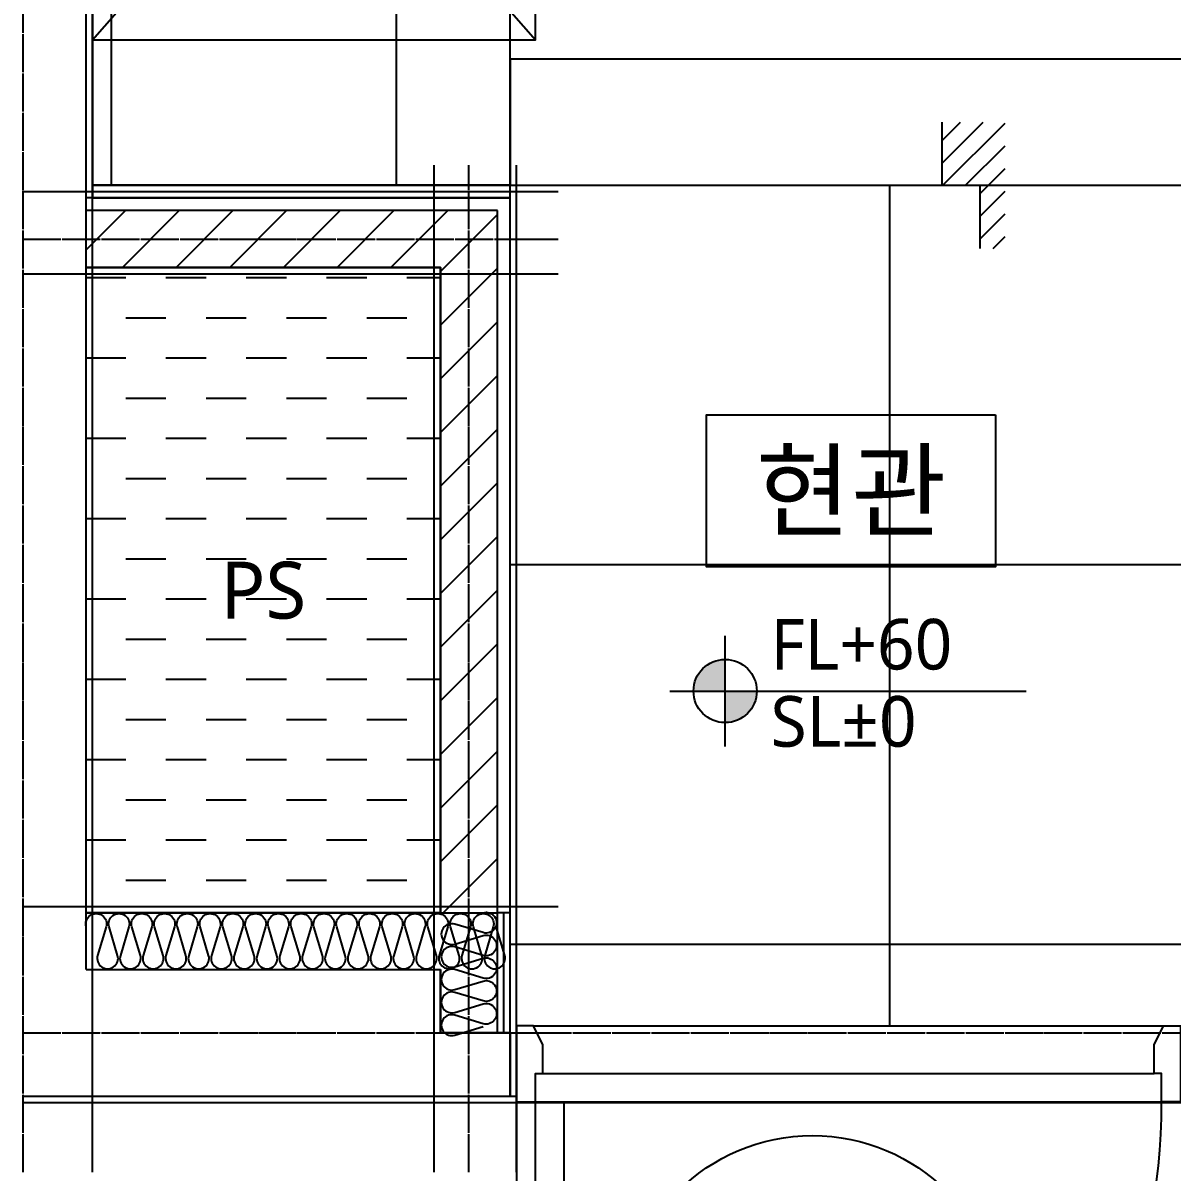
# Model space of a CAD drawing. Extents: x 42284 to 53516, y 22095 to 40513.
# Drawn here: x 46121 to 47937, y 25684 to 27500 of the extents above; entities that cross this region are included whole.
import ezdxf
from ezdxf.enums import TextEntityAlignment as Align

# ---------------------------------------------------------------- set-up
doc = ezdxf.new("R2010")
doc.units = 0
doc.header["$MEASUREMENT"] = 0
doc.linetypes.add('UP-ADD-LT-1', pattern=[62, 60, -1, 0, -1])
doc.linetypes.add('UP-ADD-LT-6', pattern=[1.5, 1, -0.5])
for name, color, linetype in [('25B_0', 7, 'Continuous'), ('25B_A-CEN', 1, 'UP-ADD-LT-1'), ('25B_A-CON', 2, 'Continuous'), ('25B_A-ETC', 7, 'Continuous'), ('25B_A-FIN', 8, 'Continuous'), ('25B_A-INS', 9, 'Continuous'), ('25B_A-MC', 171, 'Continuous'), ('25B_A-TEXT', 3, 'Continuous'), ('25B_A-TILE', 253, 'Continuous'), ('25B_A-WALB', 3, 'Continuous'), ('25B_AA-EL-PCN4', 4, 'Continuous'), ('25B_AA-XXXX-PATT', 8, 'Continuous'), ('25B_AA-XXXX-TEXT', 3, 'Continuous'), ('25B_DEFPOINT', 163, 'Continuous'), ('25B_DEFPOINTS', 145, 'Continuous'), ('25B_F-KIT', 6, 'Continuous'), ('25B_S-SHAFT', 1, 'Continuous'), ('25B_SYM', 7, 'Continuous'), ('25B_X-25$0$02_F-KIT', 6, 'Continuous'), ('25B_X-55$0$02_F-KIT', 6, 'Continuous')]:
    doc.layers.add(name, color=color, linetype=linetype)
doc.layers.add('25B_A-door', color=4, linetype='Continuous', lineweight=25)
doc.styles.add('UP-A31-REDRAW', font='malgun.ttf')

msp = doc.modelspace()

# ---------------------------------------------------------------- hatches: boundary and pattern name
at = {"layer": '25B_A-ETC'}
h = msp.add_hatch(dxfattribs=at)
h.set_pattern_fill('ANSI31', color=1, scale=8)
h.set_pattern_definition([(45, (0, 0), (-17.960512, 17.960512), [])])
h.paths.add_polyline_path([(47633.4, 27143.6), (47633.4, 27243.6), (47573.4, 27243.6), (47573.4, 27343.6), (47673.4, 27343.6), (47673.4, 27143.6)])
at = {"layer": '25B_AA-XXXX-PATT'}
h = msp.add_hatch(dxfattribs=at)
h.set_pattern_fill('_USER', color=256, scale=60, angle=45, style=0, pattern_type=0)
h.set_pattern_definition([(45, (46120.87, 25683.684), (-42.4264, 42.4264), [])])
h.paths.add_polyline_path([(46780.9, 27113.6), (46220.9, 27113.6), (46220.9, 27203.6), (46870.9, 27203.6), (46870.9, 26093.6), (46780.9, 26093.6)])
at = {"layer": '25B_S-SHAFT'}
h = msp.add_hatch(dxfattribs=at)
h.set_pattern_fill('DASH', color=10, scale=20)
h.set_pattern_definition([(0, (27550.87, 173.56), (63.5, 63.5), [63.5, -63.5])])
h.paths.add_polyline_path([(46220.9, 27113.6), (46780.9, 27113.6), (46780.9, 26093.6), (46220.9, 26093.6)])
at = {"layer": '25B_SYM'}
h = msp.add_hatch(color=256, dxfattribs=at)
h.paths.add_polyline_path([(47180.9, 26444.1), (47230.9, 26444.1), (47230.9, 26494.1, 0.414214)])
h.paths.add_polyline_path([(47230.9, 26444.1), (47230.9, 26394.1, 0.414214), (47280.9, 26444.1)])

# ---------------------------------------------------------------- linework, layer by layer
at = {"layer": '25B_0', "color": 7}
msp.add_lwpolyline([(47573.4, 27343.6), (47573.4, 27243.6), (47633.4, 27243.6), (47633.4, 27143.6)], dxfattribs=at)
at = {"layer": '25B_A-CEN'}
for p, q in [((46120.9, 25683.7), (46120.9, 34366.1)), ((46825.9, 25683.7), (46825.9, 27275.4)), ((46120.9, 27158.6), (46966.9, 27158.6)), ((46120.9, 25903.6), (49740.9, 25903.6))]:
    msp.add_line(p, q, dxfattribs=at)
at = {"layer": '25B_A-CON'}
for p, q in [((46220.9, 26003.6), (46220.9, 34143.6)), ((46220.9, 26003.6), (46780.9, 26003.6)), ((46780.9, 26003.6), (46780.9, 25903.6)), ((46780.9, 25903.6), (46890.9, 25903.6)), ((46890.9, 25903.6), (46890.9, 25803.6)), ((46120.9, 25803.6), (46890.9, 25803.6))]:
    msp.add_line(p, q, dxfattribs=at)
at = {"layer": '25B_A-door', "color": 8}
for p, q in [((46927.9, 25914.6), (47923.9, 25914.6)), ((46942.9, 25839.6), (47908.9, 25839.6)), ((46930.9, 25794.6), (47920.9, 25794.6))]:
    msp.add_line(p, q, dxfattribs=at)
at = {"layer": '25B_A-door'}
for points in [[(46900.9, 25794.6), (46930.9, 25794.6), (46930.9, 25839.6), (46942.9, 25839.6), (46942.9, 25884.6), (46927.9, 25914.6), (46900.9, 25914.6)], [(47950.9, 25794.6), (47920.9, 25794.6), (47920.9, 25839.6), (47908.9, 25839.6), (47908.9, 25884.6), (47923.9, 25914.6), (47950.9, 25914.6)], [(46975.9, 25794.6), (46975.9, 24804.6), (46930.9, 24804.6), (46930.9, 25794.6)]]:
    msp.add_lwpolyline(points, close=True, dxfattribs=at)
at = {"layer": '25B_A-door', "color": 1}
msp.add_arc((46930.9, 25794.6), 990, 270, 0, dxfattribs=at)
at = {"layer": '25B_A-FIN'}
for p, q in [((46890.9, 27223.6), (46220.9, 27223.6)), ((46890.9, 26093.6), (46890.9, 27223.6)), ((46890.9, 26093.6), (46870.9, 26093.6)), ((46880.9, 25903.6), (46880.9, 26093.6)), ((46890.9, 25903.6), (46890.9, 26093.6))]:
    msp.add_line(p, q, dxfattribs=at)
at = {"layer": '25B_A-INS'}
for p, q in [((46220.9, 26093.6), (46780.9, 26093.6)), ((46870.9, 25903.6), (46870.9, 26093.6))]:
    msp.add_line(p, q, dxfattribs=at)
for points in [[(46220.9, 26071.1, -1.344031), (46252.4, 26071.1), (46238.9, 26026.1, 1.344031), (46270.4, 26026.1), (46256.9, 26071.1)], [(46256.9, 26071.1, -1.344031), (46288.4, 26071.1), (46274.9, 26026.1, 1.344031), (46306.4, 26026.1), (46292.9, 26071.1)], [(46292.9, 26071.1, -1.344031), (46324.4, 26071.1), (46310.9, 26026.1, 1.344031), (46342.4, 26026.1), (46328.9, 26071.1)], [(46328.9, 26071.1, -1.344031), (46360.4, 26071.1), (46346.9, 26026.1, 1.344031), (46378.4, 26026.1), (46364.9, 26071.1)], [(46364.9, 26071.1, -1.344031), (46396.4, 26071.1), (46382.9, 26026.1, 1.344031), (46414.4, 26026.1), (46400.9, 26071.1)], [(46400.9, 26071.1, -1.344031), (46432.4, 26071.1), (46418.9, 26026.1, 1.344031), (46450.4, 26026.1), (46436.9, 26071.1)], [(46436.9, 26071.1, -1.344031), (46468.4, 26071.1), (46454.9, 26026.1, 1.344031), (46486.4, 26026.1), (46472.9, 26071.1)], [(46472.9, 26071.1, -1.344031), (46504.4, 26071.1), (46490.9, 26026.1, 1.344031), (46522.4, 26026.1), (46508.9, 26071.1)], [(46508.9, 26071.1, -1.344031), (46540.4, 26071.1), (46526.9, 26026.1, 1.344031), (46558.4, 26026.1), (46544.9, 26071.1)], [(46544.9, 26071.1, -1.344031), (46576.4, 26071.1), (46562.9, 26026.1, 1.344031), (46594.4, 26026.1), (46580.9, 26071.1)], [(46580.9, 26071.1, -1.344031), (46612.4, 26071.1), (46598.9, 26026.1, 1.344031), (46630.4, 26026.1), (46616.9, 26071.1)], [(46616.9, 26071.1, -1.344031), (46648.4, 26071.1), (46634.9, 26026.1, 1.344031), (46666.4, 26026.1), (46652.9, 26071.1)], [(46652.9, 26071.1, -1.344031), (46684.4, 26071.1), (46670.9, 26026.1, 1.344031), (46702.4, 26026.1), (46688.9, 26071.1)], [(46688.9, 26071.1, -1.344031), (46720.4, 26071.1), (46706.9, 26026.1, 1.344031), (46738.4, 26026.1), (46724.9, 26071.1)], [(46724.9, 26071.1, -1.344031), (46756.4, 26071.1), (46742.9, 26026.1, 1.344031), (46774.4, 26026.1), (46760.9, 26071.1)], [(46760.9, 26071.1, -1.344031), (46792.4, 26071.1), (46778.9, 26026.1, 1.344031), (46810.4, 26026.1), (46796.9, 26071.1)], [(46848.4, 26093.6, -1.344031), (46848.4, 26062.1), (46803.4, 26075.6, 1.344031), (46803.4, 26044.1), (46848.4, 26057.6)], [(46796.9, 26071.1, -1.344031), (46828.4, 26071.1), (46814.9, 26026.1, 1.344031), (46846.4, 26026.1), (46832.9, 26071.1)], [(46832.9, 26071.1, -1.344031), (46864.4, 26071.1), (46850.9, 26026.1, 1.344031), (46882.4, 26026.1), (46868.9, 26071.1)], [(46848.4, 26057.6, -1.344031), (46848.4, 26026.1), (46803.4, 26039.6, 1.344031), (46803.4, 26008.1), (46848.4, 26021.6)], [(46848.4, 26021.6, -1.344031), (46848.4, 25990.1), (46803.4, 26003.6, 1.344031), (46803.4, 25972.1), (46848.4, 25985.6)], [(46848.4, 25985.6, -1.344031), (46848.4, 25954.1), (46803.4, 25967.6, 1.344031), (46803.4, 25936.1), (46848.4, 25949.6)], [(46848.4, 25949.6, -1.344031), (46848.4, 25918.1), (46803.4, 25931.6, 1.344031), (46803.4, 25900.1), (46848.4, 25913.6)]]:
    msp.add_lwpolyline(points, format="xyb", dxfattribs=at)
at = {"layer": '25B_A-MC'}
for p, q in [((46230.9, 25683.7), (46230.9, 28343.6)), ((46770.9, 25683.7), (46770.9, 27275.4)), ((46900.9, 25683.7), (46900.9, 27275.4)), ((46120.9, 27233.6), (46966.9, 27233.6)), ((46120.9, 27103.6), (46966.9, 27103.6)), ((46120.9, 26103.6), (46966.9, 26103.6)), ((46120.9, 25793.6), (49740.9, 25793.6))]:
    msp.add_line(p, q, dxfattribs=at)
at = {"layer": '25B_A-TILE'}
for p, q in [((46890.9, 27443.6), (48150.9, 27443.6)), ((46890.9, 27443.6), (46890.9, 27243.6)), ((47490.9, 27243.6), (47490.9, 25914.6)), ((48150.9, 26643.6), (46890.9, 26643.6)), ((47960.9, 26043.6), (46890.9, 26043.6))]:
    msp.add_line(p, q, dxfattribs=at)
at = {"layer": '25B_A-WALB'}
for p, q in [((46870.9, 27203.6), (46220.9, 27203.6)), ((46870.9, 26093.6), (46870.9, 27203.6)), ((46780.9, 27113.6), (46220.9, 27113.6)), ((46780.9, 26093.6), (46780.9, 27113.6)), ((46780.9, 26093.6), (46870.9, 26093.6))]:
    msp.add_line(p, q, dxfattribs=at)
at = {"layer": '25B_AA-EL-PCN4'}
msp.add_line((46890.9, 27243.6), (48150.9, 27243.6), dxfattribs=at)
at = {"layer": '25B_DEFPOINT', "color": 250}
msp.add_line((46900.9, 25794.6), (46900.9, 24529.5), dxfattribs=at)
at = {"layer": '25B_DEFPOINTS'}
for p, q in [((46780.9, 25903.6), (46780.9, 26003.6)), ((46890.9, 25903.6), (46780.9, 25903.6)), ((46890.9, 25803.6), (46890.9, 25903.6)), ((46890.9, 25903.6), (46900.9, 25903.6)), ((46890.9, 25803.6), (46900.9, 25803.6))]:
    msp.add_line(p, q, dxfattribs=at)
at = {"layer": '25B_F-KIT', "color": 5, "linetype": 'UP-ADD-LT-6'}
msp.add_lwpolyline([(46710.9, 27243.6), (46260.9, 27243.6), (46260.9, 29993.6), (46710.9, 29993.6)], close=True, dxfattribs=at)
at = {"layer": '25B_S-SHAFT'}
msp.add_lwpolyline([(46220.9, 27113.6), (46780.9, 27113.6), (46780.9, 26093.6), (46220.9, 26093.6)], close=True, dxfattribs=at)
at = {"layer": '25B_SYM'}
for p, q in [((47230.9, 26356.6), (47230.9, 26531.6)), ((47143.4, 26444.1), (47706.8, 26444.1))]:
    msp.add_line(p, q, dxfattribs=at)
msp.add_lwpolyline([(47658.1, 26880.7), (47658.1, 26640.7), (47201.3, 26640.7), (47201.3, 26880.7), (47658.1, 26880.7)], dxfattribs=at)
for centre, radius in [((47230.9, 26444.1), 50), ((47368.9, 25441.3, 0), 300)]:
    msp.add_circle(centre, radius, dxfattribs=at)
at = {"layer": '25B_X-25$0$02_F-KIT'}
for points in [[(46230.9, 27243.6), (46890.9, 27243.6), (46890.9, 28323.6), (46230.9, 28323.6)], [(46230.9, 27243.6), (46230.9, 27223.6), (46890.9, 27223.6), (46890.9, 27243.6)]]:
    msp.add_lwpolyline(points, close=True, dxfattribs=at)
at = {"layer": '25B_X-55$0$02_F-KIT'}
for p, q in [((46230.9, 27473.6), (46930.9, 28273.6)), ((46230.9, 28273.6), (46930.9, 27473.6))]:
    msp.add_line(p, q, dxfattribs=at)
msp.add_lwpolyline([(46230.9, 27473.6), (46930.9, 27473.6), (46930.9, 28273.6), (46230.9, 28273.6)], close=True, dxfattribs=at)

# ---------------------------------------------------------------- texts
at = {"layer": '25B_A-TEXT', "style": 'UP-A31-REDRAW'}
msp.add_text('PS', height=90, dxfattribs=at).set_placement((46500.9, 26603.6, 0), align=Align.MIDDLE_CENTER)
at = {"layer": '25B_AA-XXXX-TEXT', "style": 'UP-A31-REDRAW'}
msp.add_text('현관', height=120, dxfattribs=at).set_placement((47430, 26760.7), align=Align.MIDDLE_CENTER)
at = {"layer": '25B_SYM', "color": 7, "style": 'UP-A31-REDRAW'}
for s, p in [('FL+60', (47302.6, 26454.1)), ('SL±0', (47302.6, 26332.1))]:
    msp.add_text(s, height=80, dxfattribs=at).set_placement(p, align=Align.BOTTOM_LEFT)

doc.saveas('drawing.dxf')
